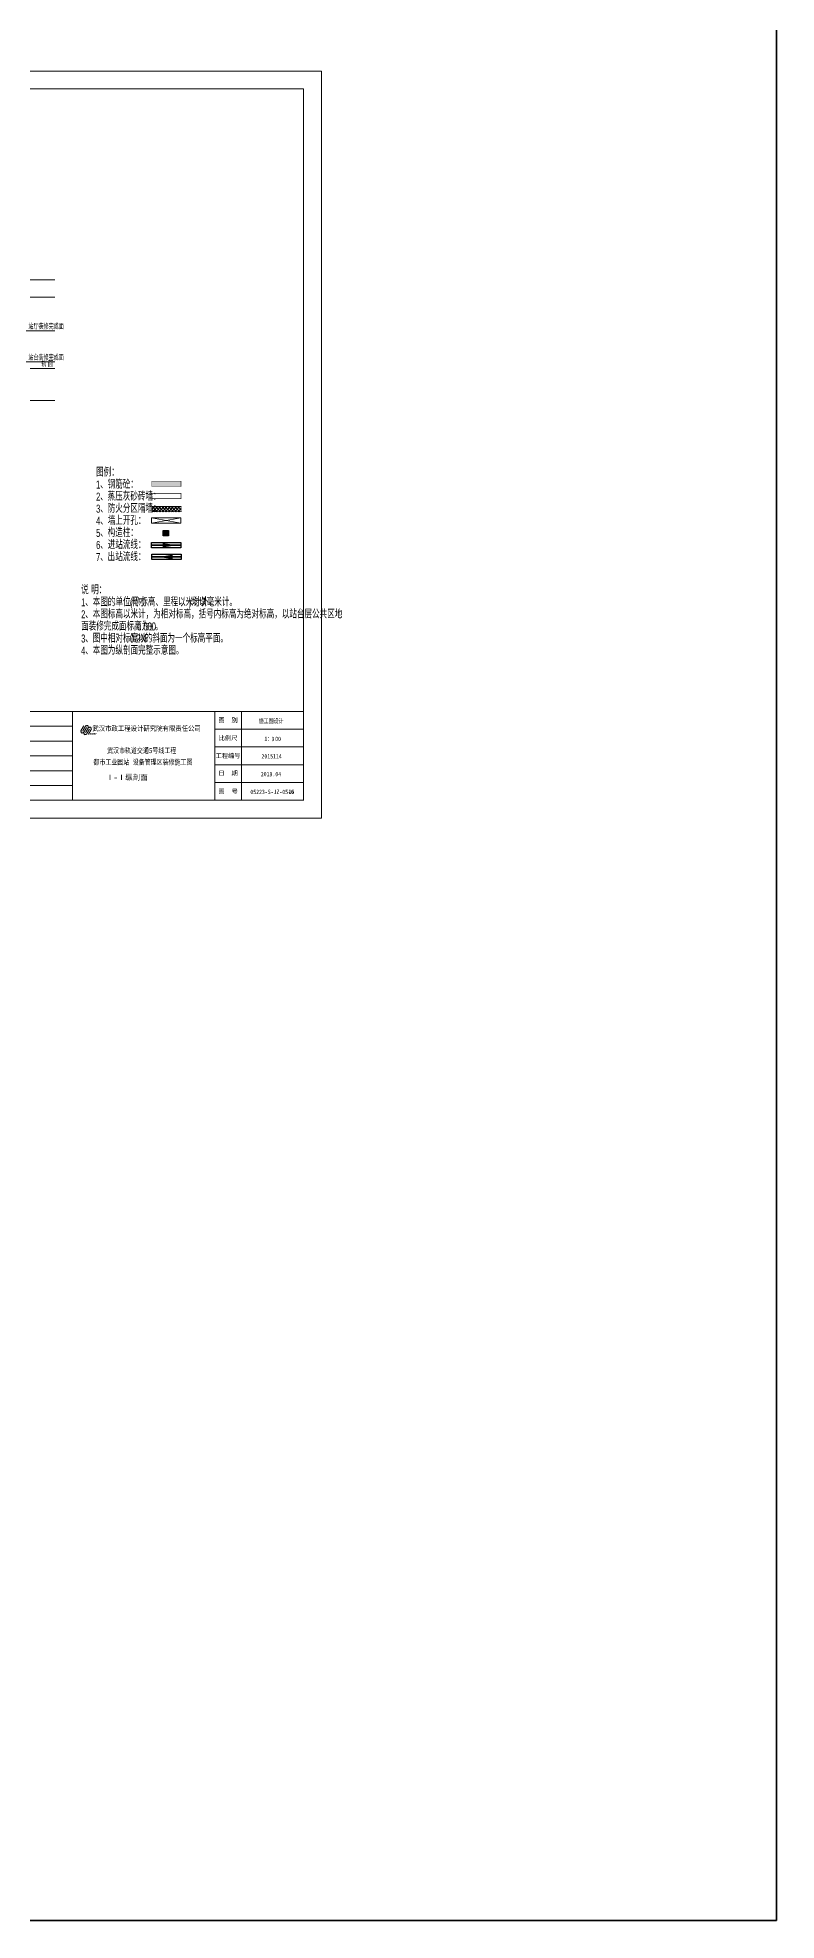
# Model space of a CAD drawing. Extents: x 4 to 13611208, y -605838 to 574722.
# Drawn here: x 13486597 to 13611208, y -605838 to -288255 of the extents above; entities that cross this region are included whole.
import ezdxf
from ezdxf.enums import TextEntityAlignment as Align

# ---------------------------------------------------------------- set-up
doc = ezdxf.new("R2010")
doc.units = 0
doc.header["$LTSCALE"] = 1000
doc.header["$MEASUREMENT"] = 0
doc.linetypes.add('DASH', pattern=[0.35, 0.25, -0.1])
for name, color, linetype, lineweight in [('1-出站流线', 100, 'Continuous', 5), ('1-图框', 7, 'Continuous', 5), ('COLUMN(构造柱)', 8, 'Continuous', 35), ('DIM_ELEV', 3, 'Continuous', 5), ('PUB_TITLE', 8, 'Continuous', 5), ('出站流线', 1, 'Continuous', 5), ('进站流线', 3, 'Continuous', 5), ('面积', 242, 'Continuous', 5)]:
    doc.layers.add(name, color=color, linetype=linetype, lineweight=lineweight)
doc.layers.add('PUB_TEXT', color=8, linetype='Continuous')
doc.layers.add('图框', color=7, linetype='Continuous')
doc.styles.add('C', font='HZTXT_E', dxfattribs={"width": 0.7, "bigfont": 'HZTXT'})
doc.styles.add('HT', font='simhei.ttf', dxfattribs={"width": 0.86, "height": 10})
doc.styles.add('宋体', font='')
doc.styles.get('宋体').set_extended_font_data('SimSun')

# ---------------------------------------------------------------- blocks, each defined once
blk = doc.blocks.new('图签2')
at = {"layer": '图框'}
for color, points in [(9, [(13579326, 350208), (13579289, 350342), (13579154, 350304), (13578669, 349437), (13578773, 349062), (13578951, 348962), (13579193, 349032), (13579261, 348789), (13579439, 348690), (13579814, 348797), (13580299, 349662), (13580265, 349790), (13580127, 349752), (13579684, 348961), (13579434, 348891), (13579365, 349138), (13579811, 349932), (13579775, 350064), (13579641, 350030), (13579195, 349234), (13578947, 349162), (13578879, 349415)]), (30, [(13579875, 350239), (13579944, 349991), (13579499, 349197), (13579533, 349066), (13579669, 349099), (13580113, 349895), (13580363, 349965), (13580434, 349715), (13579985, 348921), (13580021, 348789), (13580155, 348825), (13580640, 349691), (13580537, 350065), (13580359, 350167), (13580116, 350096), (13580049, 350342), (13579871, 350440), (13579496, 350333), (13579011, 349470), (13579045, 349338), (13579180, 349372), (13579627, 350167)])]:
    blk.add_hatch(color=color, dxfattribs=at).paths.add_polyline_path(points)
h = blk.add_hatch(color=256, dxfattribs=at)
h.dxf.hatch_style = 1
h.paths.add_polyline_path([(13580413, 349052), (13580239, 348776), (13580472, 348776), (13580510, 348839), (13580365, 348839), (13580399, 348892), (13580531, 348892), (13580567, 348949), (13580435, 348949), (13580462, 348991), (13580604, 348991), (13580641, 349052)])
edge = h.paths.add_edge_path()
edge.add_line((13580544, 348778), (13580678, 348778))
edge.add_ellipse((13580678, 348982), major_axis=(-145, 145), ratio=1, start_angle=135, end_angle=182.72372)
edge.add_ellipse((13547490, 370334), major_axis=(-28047, 28047), ratio=1, start_angle=192.19601, end_angle=192.4223)
edge.add_ellipse((13580865, 348997), major_axis=(37.4, 37.4), ratio=1, start_angle=291.89459, end_angle=409.06877)
edge.add_line((13580861, 349050), (13580717, 349051))
edge.add_line((13580717, 349051), (13580544, 348778))
h.paths.add_polyline_path([(13580760, 348987), (13580797, 348987), (13580809, 348983), (13580819, 348974), (13580818, 348960), (13580807, 348932), (13580787, 348899), (13580755, 348862), (13580732, 348846), (13580707, 348840), (13580669, 348840)], flags=16)
edge = h.paths.add_edge_path()
edge.add_line((13581022, 348887), (13581037, 348887))
edge.add_line((13581037, 348887), (13581043, 348883))
edge.add_line((13581043, 348883), (13581047, 348876))
edge.add_line((13581047, 348876), (13581039, 348776))
edge.add_line((13581039, 348776), (13581136, 348776))
edge.add_line((13581136, 348776), (13581145, 348855))
edge.add_line((13581145, 348855), (13581144, 348871))
edge.add_line((13581144, 348871), (13581140, 348886))
edge.add_line((13581140, 348886), (13581133, 348893))
edge.add_line((13581133, 348893), (13581125, 348897))
edge.add_ellipse((13581098, 349059), major_axis=(116, 116), ratio=1, start_angle=234.4394, end_angle=296.0317)
edge.add_line((13581253, 349006), (13581253, 349023))
edge.add_line((13581253, 349023), (13581248, 349036))
edge.add_line((13581248, 349036), (13581236, 349045))
edge.add_line((13581236, 349045), (13581221, 349049))
edge.add_line((13581221, 349049), (13581039, 349051))
edge.add_line((13581039, 349051), (13580866, 348777))
edge.add_line((13580866, 348777), (13580951, 348777))
edge.add_line((13580951, 348777), (13581022, 348887))
h.paths.add_polyline_path([(13581055, 348940), (13581090, 348995), (13581138, 348995), (13581146, 348993), (13581153, 348987), (13581153, 348977), (13581146, 348963), (13581133, 348952), (13581115, 348944), (13581096, 348940)], flags=16)
h.paths.add_polyline_path([(13581189, 348777), (13581278, 348777), (13581450, 349050), (13581364, 349050)])
at = {"layer": '1-图框', "color": 7}
for p, q in [((13569854, 337712), (13569854, 352712)), ((13577354, 337712), (13577354, 352712)), ((13601354, 337712), (13601354, 352712)), ((13605854, 337712), (13605854, 352712)), ((13562354, 350212), (13577354, 350212)), ((13601354, 349712), (13616354, 349712)), ((13562354, 347712), (13577354, 347712)), ((13601354, 346712), (13616354, 346712)), ((13562354, 345212), (13577354, 345212)), ((13601354, 343712), (13616354, 343712)), ((13562354, 340112), (13547354, 340112)), ((13554854, 337712), (13554854, 342512)), ((13562354, 342712), (13577354, 342712)), ((13562354, 340212), (13577354, 340212)), ((13601354, 340712), (13616354, 340712))]:
    blk.add_line(p, q, dxfattribs=at)
at = {"layer": '1-图框', "color": 7, "const_width": 150}
for points in [[(13562354, 352712), (13562354, 337712)], [(13562354, 337712), (13547354, 337712), (13547354, 342512), (13562354, 342512), (13562354, 337712)]]:
    blk.add_lwpolyline(points, dxfattribs=at)
blk.add_lwpolyline([(13562354, 352712), (13616354, 352712), (13616354, 337712), (13562354, 337712)], close=True, dxfattribs=at)
at = {"layer": '1-图框', "color": 7, "style": '宋体'}
for s, p in [('校\u3000\u3000核', (13563862, 348506)), ('设\u3000\u3000计', (13563862, 351043)), ('审    核', (13563783, 341083)), ('审\u3000\u3000定', (13563783, 338651))]:
    blk.add_text(s, height=750, dxfattribs=at).set_placement(p)
at = {"layer": '1-图框', "color": 7, "style": '宋体', "width": 0.8}
for s, height, p in [('施工图设计', 750, (13610867, 350728)), ('武汉市轨道交通5号线工程', 900, (13589036, 345674)), ('都市工业园站 设备管理区装修施工图', 900, (13589248, 343712)), ('2015114', 750, (13610960, 344769)), ('2019.04', 750, (13610843, 341768))]:
    blk.add_text(s, height=height, dxfattribs=at).set_placement(p, align=Align.CENTER)
at = {"layer": '1-图框', "color": 7, "style": '宋体'}
for s, width, p in [('专业负责人', 1, (13563210, 345964)), ('1： 00', 0.8, (13609737, 347706)), ('项目负责人', 1, (13563210, 343564)), ('05223-S-JZ-05-0', 0.8, (13607364, 338764))]:
    blk.add_text(s, height=750, dxfattribs=dict(at, width=width)).set_placement(p)
at = {"layer": '1-图框', "color": 7, "char_height": 750, "width": 7500, "attachment_point": 5, "style": '宋体'}
for s, insert in [('图  别', (13603604, 351187)), ('比例尺', (13603604, 348186)), ('工程编号', (13603604, 345186)), ('{\\T0.8;总  体  审  定}', (13551173, 341391)), ('日  期', (13603604, 342259)), ('{\\T0.8;系  统  审  定}', (13551173, 338991)), ('图  号', (13603604, 339199))]:
    blk.add_mtext(s, dxfattribs=dict(at, insert=insert))
at = {"layer": '图框', "style": 'HT', "width": 0.9}
blk.add_text('武汉市政工程设计研究院有限责任公司', height=853.86, dxfattribs=at).set_placement((13580719, 349417))
blk = doc.blocks.new('111111')
at = {"layer": '进站流线'}
blk.add_lwpolyline([(1593, 0, 0, 500, 0), (0, 0, 500, 500, 0)], format="xyseb", dxfattribs=at)

msp = doc.modelspace()

# ---------------------------------------------------------------- hatches: boundary and pattern name
for color, points in [(9, [(13505848.6, -363078.6), (13505848.6, -363969.6), (13510786.7, -363969.6), (13510786.7, -363078.6)]), (256, [(13507776.2, -371373.6), (13508667.2, -371373.6), (13508667.2, -372264.6), (13507776.2, -372264.6)])]:
    msp.add_hatch(color=color).paths.add_polyline_path(points)
h = msp.add_hatch()
h.set_pattern_fill('ANSI37', color=256, scale=237.6, style=0)
h.set_pattern_definition([(45, (13216221.4, -443539.3), (-266.7136, 266.7136), []), (135, (13216221.4, -443539.3), (-266.7136, -266.7136), [])])
h.paths.add_polyline_path([(13505848.6, -367328.4), (13505848.6, -368219.4), (13510786.7, -368219.4), (13510786.7, -367328.4)])

# ---------------------------------------------------------------- linework, layer by layer
at = {"const_width": 89.1}
for points in [[(13505848.6, -363078.6), (13510786.7, -363078.6), (13510786.7, -363969.6), (13505848.6, -363969.6)], [(13505848.6, -365123.2), (13510786.7, -365123.2), (13510786.7, -366014.2), (13505848.6, -366014.2)], [(13505848.6, -367328.4), (13510786.7, -367328.4), (13510786.7, -368219.4), (13505848.6, -368219.4)]]:
    msp.add_lwpolyline(points, close=True, dxfattribs=at)
for points in [[(13507776.2, -371373.6), (13508667.2, -371373.6), (13508667.2, -372264.6), (13507776.2, -372264.6)], [(13505800.6, -373432.7), (13510738.8, -373432.7), (13510738.8, -374323.7), (13505800.6, -374323.7)], [(13505848.6, -375404.9), (13510786.7, -375404.9), (13510786.7, -376295.9), (13505848.6, -376295.9)]]:
    msp.add_lwpolyline(points, close=True)
at = {"layer": '1-出站流线', "color": 3, "linetype": 'DASH', "ltscale": 4, "const_width": 297}
msp.add_lwpolyline([(13505800.6, -373878.2), (13510738.8, -373878.2)], dxfattribs=at)
at = {"layer": 'COLUMN(构造柱)'}
msp.add_lwpolyline([(13611208.2, 386273.6), (12889768.6, 386273.6), (12889768.6, -605837.9), (13611208.2, -605837.9)], close=True, dxfattribs=at)
at = {"layer": 'DIM_ELEV'}
for p, q in [((13484494.2, -329109.1), (13489523.2, -329109.1)), ((13484494.2, -332009.1), (13489523.2, -332009.1)), ((13484494.2, -337709.1), (13489523.2, -337709.1)), ((13484494.2, -342959.1), (13489523.2, -342959.1)), ((13484494.2, -344039.1), (13489523.2, -344039.1))]:
    msp.add_line(p, q, dxfattribs=at)
at = {"layer": 'DIM_ELEV', "color": 6}
msp.add_line((13484494.2, -349449.1), (13489523.2, -349449.1), dxfattribs=at)
at = {"layer": 'PUB_TITLE'}
for points in [[(13088665.2, -419906.6), (13534465.2, -419906.6), (13534465.2, -293906.6), (13088665.2, -293906.6)], [(13088665.2, -419906.6), (13534465.2, -419906.6), (13534465.2, -293906.6), (13088665.2, -293906.6)], [(13096165.2, -416906.6), (13531465.2, -416906.6), (13531465.2, -296906.6), (13096165.2, -296906.6)]]:
    msp.add_lwpolyline(points, close=True, dxfattribs=at)
at = {"layer": '出站流线', "ltscale": 3, "const_width": 297}
msp.add_lwpolyline([(13510786.7, -375850.4), (13505848.6, -375850.4)], dxfattribs=at)
at = {"layer": '出站流线', "ltscale": 3}
msp.add_lwpolyline([(13506985, -375850.4, 0, 742.5, 0), (13509350.6, -375850.4, 742.5, 742.5, 0)], format="xyseb", dxfattribs=at)
at = {"layer": '面积'}
for p, q in [((13505800.6, -370132.5), (13510738.8, -369241.5)), ((13505800.6, -369241.5), (13510738.8, -370132.5))]:
    msp.add_line(p, q, dxfattribs=at)
msp.add_lwpolyline([(13505800.6, -369241.5), (13510738.8, -369241.5), (13510738.8, -370132.5), (13505800.6, -370132.5)], close=True, dxfattribs=at)

# ---------------------------------------------------------------- block references
at = {"layer": '1-图框'}
msp.add_blockref('图签2', (-84888.8, -754618.6), dxfattribs=at)
at = {"layer": '进站流线', "xscale": 1.485, "yscale": 1.485, "zscale": 1.485}
msp.add_blockref('111111', (13507670.9, -373878.2), dxfattribs=at)

# ---------------------------------------------------------------- texts
at = {"layer": '1-图框', "color": 1, "style": '宋体', "width": 0.8}
for s, p in [('3', (13526050.3, -406932)), ('16', (13528908, -415830.9))]:
    msp.add_text(s, height=750, dxfattribs=at).set_placement(p)
at = {"layer": '1-图框', "color": 0, "style": '宋体', "width": 0.8}
for s, p in [('1:100', (13524848.5, -406912.6)), ('1:100', (13524848.5, -406912.6)), ('018', (13528859.9, -415883.6)), ('016', (13528859.9, -415883.6))]:
    msp.add_text(s, height=3, rotation=360, dxfattribs=at).set_placement(p)
at = {"layer": '1-图框', "color": 1, "style": '宋体'}
msp.add_text('Ⅰ-Ⅰ纵剖面', height=900, dxfattribs=at).set_placement((13498149, -413472.5))
at = {"layer": 'PUB_TEXT', "style": 'C', "width": 0.7}
for s, height, p in [('站厅装修完成面', 900, (13485044.9, -337439.1)), ('站台装修完成面', 900, (13485044.9, -342689.1)), ('轨', 900, (13487209.9, -343769.1)), ('面', 900, (13488334.9, -343769.1)), ('图例：', 1350, (13496457.9, -362273.7)), ('2', 1350, (13496457.9, -366350.7)), ('1', 1350, (13496457.9, -364312.2)), ('、钢筋砼：', 1350, (13497132.9, -364312.2)), ('、蒸压灰砂砖墙：', 1350, (13497132.9, -366350.7)), ('3', 1350, (13496457.9, -368389.2)), ('、防火分区隔墙：', 1350, (13497132.9, -368389.2)), ('4', 1350, (13496457.9, -370427.7)), ('5', 1350, (13496457.9, -372466.2)), ('、墙上开孔：', 1350, (13497132.9, -370427.7)), ('、构造柱：', 1350, (13497132.9, -372466.2)), ('6', 1350, (13496457.9, -374504.7)), ('、进站流线：', 1350, (13497132.9, -374504.7)), ('7', 1350, (13496457.9, -376543.2)), ('、出站流线：', 1350, (13497132.9, -376543.2)), ('说', 1350, (13493935.2, -382129.4)), ('明：', 1350, (13495622.7, -382129.4)), ('1', 1350, (13493935.2, -384167.9)), ('、本图的单位尺寸', 1350, (13494610.2, -384167.9)), ('(', 1350, (13502170.2, -384167.9)), ('除标高、里程以米计外', 1350, (13502642.7, -384167.9)), (')', 1350, (13512092.7, -384167.9)), ('均以毫米计。', 1350, (13512565.2, -384167.9)), ('面装修完成面标高为±', 1350, (13493935.2, -388244.9)), ('2', 1350, (13493935.2, -386206.4)), ('、本图标高以米计，为相对标高，括号内标高为绝对标高，以站台层公共区地', 1350, (13494610.2, -386206.4)), ('0.000', 1350, (13503385.2, -388244.9)), ('3', 1350, (13493935.2, -390283.4)), ('、图中相对标高以', 1350, (13494610.2, -390283.4)), ('0.2%%%', 1350, (13502170.2, -390283.4)), ('的斜面为一个标高平面。', 1350, (13504667.7, -390283.4)), ('。', 1350, (13506422.7, -388244.9)), ('4', 1350, (13493935.2, -392321.9)), ('、本图为纵剖面完整示意图。', 1350, (13494610.2, -392321.9))]:
    msp.add_text(s, height=height, dxfattribs=at).set_placement(p)

doc.saveas('drawing.dxf')
